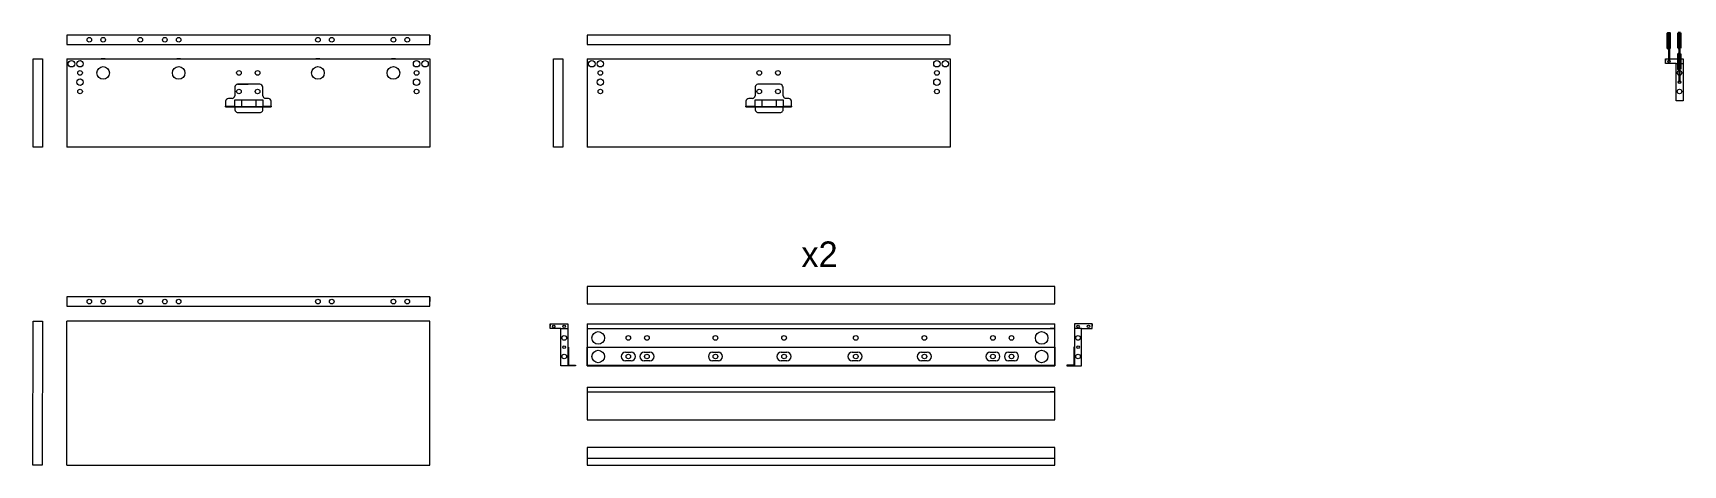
# Model space of a CAD drawing. Header units: inches. Extents: x 213 to 1676, y 188 to 1065.
# Drawn here: x 213 to 922, y 212 to 398 of the extents above; entities that cross this region are included whole.
import ezdxf

# ---------------------------------------------------------------- set-up
doc = ezdxf.new("R2010")
doc.units = ezdxf.units.IN
doc.header["$MEASUREMENT"] = 0
for name, color, linetype, lineweight in [('A-ANNO-DIMS', 3, 'Continuous', 9), ('A-WALL-FULL', 7, 'Continuous', 18), ('Arredi', 3, 'Continuous', 30), ('Dettagli', 210, 'Continuous', 5)]:
    doc.layers.add(name, color=color, linetype=linetype, lineweight=lineweight)

msp = doc.modelspace()

# ---------------------------------------------------------------- linework, layer by layer
at = {"layer": 'A-ANNO-DIMS'}
for p, q in [((383.64, 397.37), (227.64, 397.37)), ((227.64, 397.37), (227.64, 393.37)), ((227.64, 397.37), (227.64, 395.37)), ((227.64, 397.37), (227.64, 395.37)), ((383.64, 393.37), (383.64, 397.37)), ((383.64, 397.37), (383.64, 395.37)), ((607.23, 397.37), (451.23, 397.37)), ((451.23, 397.37), (451.23, 393.37)), ((607.23, 393.37), (607.23, 397.37)), ((227.64, 393.37), (383.64, 393.37)), ((451.23, 393.37), (607.23, 393.37)), ((213.17, 349.13), (213.17, 387.13)), ((213.17, 387.13), (217.17, 387.13)), ((217.17, 387.13), (217.17, 349.13)), ((227.64, 387.13), (227.64, 349.13)), ((227.64, 387.13), (383.64, 387.13)), ((383.64, 387.13), (383.64, 349.13)), ((436.76, 349.13), (436.76, 387.13)), ((436.76, 387.13), (440.76, 387.13)), ((440.76, 387.13), (440.76, 349.13)), ((451.23, 387.13), (607.23, 387.13)), ((451.23, 387.13), (451.23, 349.13)), ((607.23, 387.13), (607.23, 349.13)), ((914.66, 385.13), (914.66, 387.13)), ((914.66, 387.13), (922.16, 387.13)), ((914.66, 387.13), (914.66, 386.13)), ((919.16, 385.13), (914.66, 385.13)), ((919.16, 369.13), (919.16, 385.13)), ((919.16, 385.13), (922.16, 385.13)), ((922.16, 387.13), (922.16, 369.13)), ((922.16, 387.13), (922.16, 386.13)), ((922.16, 369.13), (919.16, 369.13)), ((922.16, 369.13), (920.66, 369.13)), ((217.17, 349.13), (213.17, 349.13)), ((383.64, 349.13), (227.64, 349.13)), ((440.76, 349.13), (436.76, 349.13)), ((607.23, 349.13), (451.23, 349.13)), ((383.64, 284.69), (227.64, 284.69)), ((227.64, 284.69), (227.64, 280.69)), ((227.64, 284.69), (227.64, 282.69)), ((227.64, 284.69), (227.64, 282.69)), ((383.64, 280.69), (383.64, 284.69)), ((383.64, 284.69), (383.64, 282.69)), ((451.23, 289.24), (451.23, 281.74)), ((652.23, 289.24), (451.23, 289.24)), ((652.23, 286.24), (652.23, 289.24)), ((652.23, 281.74), (652.23, 286.24)), ((227.64, 280.69), (383.64, 280.69)), ((451.23, 281.74), (652.23, 281.74)), ((213.12, 212.33), (213.17, 274.33)), ((213.17, 274.33), (217.17, 274.33)), ((217.17, 274.33), (217.05, 212.33)), ((227.64, 212.33), (227.64, 274.33)), ((383.64, 274.33), (227.64, 274.33)), ((383.64, 212.33), (383.64, 274.33)), ((435.4, 271.05), (435.4, 273.05)), ((435.4, 273.05), (442.9, 273.05)), ((435.4, 273.05), (435.4, 272.05)), ((439.9, 271.05), (435.4, 271.05)), ((439.9, 255.05), (439.9, 271.05)), ((439.9, 271.05), (442.9, 271.05)), ((442.9, 273.05), (442.9, 255.05)), ((442.9, 273.05), (442.9, 272.05)), ((451.23, 273.05), (652.23, 273.05)), ((451.23, 273.05), (451.23, 255.05)), ((451.23, 273.05), (451.23, 271.05)), ((451.23, 273.05), (551.28, 273.05)), ((451.23, 271.05), (652.23, 271.05)), ((451.23, 271.05), (451.23, 263.05)), ((652.23, 271.05), (650.23, 271.05)), ((652.23, 255.05), (652.23, 273.05)), ((660.72, 273.05), (660.72, 255.05)), ((668.22, 273.05), (660.72, 273.05)), ((660.72, 273.05), (660.72, 272.05)), ((663.72, 271.05), (660.72, 271.05)), ((663.72, 255.05), (663.72, 271.05)), ((663.72, 271.05), (668.22, 271.05)), ((668.22, 271.05), (668.22, 273.05)), ((668.22, 273.05), (668.22, 272.05)), ((442.9, 255.05), (439.9, 255.05)), ((442.9, 255.05), (441.4, 255.05)), ((451.23, 255.05), (652.23, 255.05)), ((660.72, 255.05), (663.72, 255.05)), ((660.72, 255.05), (662.22, 255.05)), ((451.23, 245.82), (652.23, 245.82)), ((451.23, 245.82), (451.23, 231.82)), ((451.23, 245.82), (451.23, 243.82)), ((451.23, 243.82), (652.23, 243.82)), ((652.23, 243.82), (650.23, 243.82)), ((652.23, 231.82), (652.23, 245.82)), ((451.23, 231.82), (652.23, 231.82)), ((451.23, 219.83), (451.23, 212.33)), ((652.23, 219.83), (451.23, 219.83)), ((652.23, 212.33), (652.23, 219.83)), ((451.23, 215.33), (652.23, 215.33)), ((217.12, 212.33), (213.12, 212.33)), ((227.64, 212.33), (383.64, 212.33)), ((451.23, 212.33), (652.23, 212.33))]:
    msp.add_line(p, q, dxfattribs=at)
for centre, radius in [((237.33, 395.37), 1), ((243.27, 395.37), 1), ((259.22, 395.37), 1), ((269.78, 395.37), 1), ((275.72, 395.37), 1), ((335.56, 395.37), 1), ((341.5, 395.37), 1), ((368.01, 395.37), 1), ((373.95, 395.37), 1), ((229.67, 385.04), 1.37), ((233.33, 385.04), 1.37), ((243.27, 381.13), 2.71), ((275.72, 381.13), 2.71), ((335.56, 381.13), 2.71), ((368.01, 381.13), 2.71), ((377.95, 385.04), 1.37), ((381.61, 385.04), 1.37), ((453.26, 385.04), 1.37), ((456.92, 385.04), 1.37), ((601.54, 385.04), 1.37), ((605.19, 385.04), 1.37), ((916.16, 386.13), 0.55), ((920.66, 386.13), 0.55), ((233.33, 377.13), 1.37), ((233.33, 381.13), 1), ((301.64, 381.13), 1), ((309.64, 381.13), 1), ((377.95, 377.13), 1.37), ((377.95, 381.13), 1), ((456.92, 377.13), 1.37), ((456.92, 381.13), 1), ((525.23, 381.13), 1), ((533.23, 381.13), 1), ((601.54, 377.13), 1.37), ((601.54, 381.13), 1), ((920.66, 381.13), 1), ((920.66, 377.13), 0.55), ((233.33, 373.13), 1), ((301.64, 373.13), 1), ((309.64, 373.13), 1), ((377.95, 373.13), 1), ((456.92, 373.13), 1), ((525.23, 373.13), 1), ((533.23, 373.13), 1), ((601.54, 373.13), 1), ((920.66, 373.13), 1), ((237.33, 282.69), 1), ((243.27, 282.69), 1), ((259.22, 282.69), 1), ((269.78, 282.69), 1), ((275.72, 282.69), 1), ((335.56, 282.69), 1), ((341.5, 282.69), 1), ((368.01, 282.69), 1), ((373.95, 282.69), 1), ((436.9, 272.05), 0.55), ((441.4, 272.05), 0.55), ((456, 267.05), 2.71), ((646.56, 267.05), 2.71), ((662.22, 272.05), 0.55), ((666.72, 272.05), 0.55), ((441.4, 267.05), 1), ((441.4, 263.05), 0.55), ((468.95, 267.05), 1), ((476.95, 267.05), 1), ((506.39, 267.05), 1), ((535.86, 267.05), 1), ((566.7, 267.05), 1), ((596.16, 267.05), 1), ((625.6, 267.05), 1), ((633.6, 267.05), 1), ((662.22, 267.05), 1), ((662.22, 263.05), 0.55), ((441.4, 259.05), 1), ((456, 259.05), 2.71), ((468.95, 259.05), 1), ((476.95, 259.05), 1), ((506.39, 259.05), 1), ((535.86, 259.05), 1), ((566.7, 259.05), 1), ((596.16, 259.05), 1), ((625.6, 259.05), 1), ((633.6, 259.05), 1), ((646.56, 259.05), 2.71), ((662.22, 259.05), 1)]:
    msp.add_circle(centre, radius, dxfattribs=at)
at = {"layer": 'A-WALL-FULL'}
for p, q in [((236.74, 387.13), (237.33, 387.13)), ((244.1, 387.13), (242.44, 387.13)), ((242.44, 387.13), (243.27, 387.13)), ((258.64, 387.13), (259.22, 387.13)), ((269.19, 387.13), (269.78, 387.13)), ((276.55, 387.13), (274.89, 387.13)), ((274.89, 387.13), (275.72, 387.13)), ((336.39, 387.13), (334.73, 387.13)), ((334.73, 387.13), (335.56, 387.13)), ((340.91, 387.13), (341.5, 387.13)), ((368.84, 387.13), (367.18, 387.13)), ((367.18, 387.13), (368.01, 387.13)), ((373.36, 387.13), (373.95, 387.13)), ((301.04, 376.27), (305.64, 376.27))]:
    msp.add_line(p, q, dxfattribs=at)
at = {"layer": 'Arredi', "color": 0}
for p, q in [((915.55, 398.27), (915.55, 391.68)), ((915.76, 398.27), (915.76, 391.68)), ((915.94, 398.27), (915.94, 391.68)), ((916.11, 398.27), (916.11, 391.68)), ((916.29, 398.27), (916.29, 391.68)), ((916.52, 398.27), (916.52, 391.68)), ((921.02, 398.32), (920.05, 398.32)), ((920.05, 398.32), (920.05, 391.74)), ((920.05, 398.32), (920.05, 391.74)), ((920.26, 398.32), (920.26, 391.74)), ((920.44, 398.32), (920.44, 391.74)), ((920.61, 398.32), (920.61, 391.74)), ((920.79, 398.32), (920.79, 391.74)), ((921.02, 391.74), (921.02, 398.32)), ((921.02, 398.32), (921.02, 391.74)), ((916.16, 391.6), (916.16, 386.13)), ((920.05, 391.74), (921.02, 391.74)), ((920.66, 391.74), (920.66, 386.13)), ((920.05, 389.27), (920.05, 382.68)), ((920.26, 389.27), (920.26, 382.68)), ((920.44, 389.27), (920.44, 382.68)), ((920.61, 389.27), (920.61, 382.68)), ((920.79, 389.27), (920.79, 382.68)), ((921.02, 389.27), (921.02, 382.68)), ((920.66, 382.6), (920.66, 377.13))]:
    msp.add_line(p, q, dxfattribs=at)
for points in [[(916.52, 391.68), (916.52, 398.27), (915.55, 398.27), (915.55, 391.68)], [(921.02, 382.68), (921.02, 389.27), (920.05, 389.27), (920.05, 382.68)]]:
    msp.add_lwpolyline(points, close=True, dxfattribs=at)
at = {"layer": 'Dettagli', "color": 0}
for p, q in [((442.9, 263.05), (443.2, 263.05)), ((443.2, 263.05), (443.2, 255.35)), ((451.23, 255.05), (451.23, 263.05)), ((451.23, 263.05), (652.23, 263.05)), ((652.23, 263.05), (652.23, 255.05)), ((660.72, 263.05), (660.42, 263.05)), ((660.42, 263.05), (660.42, 255.35)), ((443.2, 255.35), (446.2, 255.35)), ((446.2, 255.35), (446.2, 255.05)), ((451.23, 255.05), (451.23, 255.35)), ((451.23, 255.35), (652.23, 255.35)), ((467.7, 260.85), (470.2, 260.85)), ((470.2, 257.25), (467.7, 257.25)), ((475.7, 260.85), (478.2, 260.85)), ((478.2, 257.25), (475.7, 257.25)), ((505.14, 260.85), (507.64, 260.85)), ((507.64, 257.25), (505.14, 257.25)), ((534.61, 260.85), (537.11, 260.85)), ((537.11, 257.25), (534.61, 257.25)), ((565.12, 260.85), (567.62, 260.85)), ((567.62, 257.25), (565.12, 257.25)), ((594.91, 260.85), (597.41, 260.85)), ((597.41, 257.25), (594.91, 257.25)), ((624.35, 260.85), (626.85, 260.85)), ((626.85, 257.25), (624.35, 257.25)), ((632.35, 260.85), (634.85, 260.85)), ((634.85, 257.25), (632.35, 257.25)), ((660.42, 255.35), (657.42, 255.35)), ((657.42, 255.35), (657.42, 255.05)), ((446.2, 255.05), (442.9, 255.05)), ((652.23, 255.05), (451.23, 255.05)), ((657.42, 255.05), (660.72, 255.05))]:
    msp.add_line(p, q, dxfattribs=at)
for points in [[(310.63, 376.27), (301.04, 376.27)], [(534.21, 376.27), (524.63, 376.27)], [(295.8, 368.95), (295.8, 366.47), (315.51, 366.47), (315.51, 369.09)], [(298.77, 370.14), (297.11, 370.14)], [(299.85, 375.1), (299.85, 371.21)], [(311.85, 371.24), (311.85, 375.01)], [(314.39, 370.14), (312.8, 370.14)], [(519.39, 368.95), (519.39, 366.47), (539.1, 366.47), (539.1, 369.09)], [(522.36, 370.14), (520.69, 370.14)], [(523.43, 375.1), (523.43, 371.21)], [(535.43, 371.24), (535.43, 375.01)], [(537.97, 370.14), (536.38, 370.14)], [(299.85, 366.47), (299.85, 365.17)], [(300.87, 364.06), (310.88, 364.06)], [(311.85, 365.01), (311.85, 366.47)], [(523.43, 366.47), (523.43, 365.17)], [(524.46, 364.06), (534.47, 364.06)], [(535.43, 365.01), (535.43, 366.47)]]:
    msp.add_lwpolyline(points, dxfattribs=at)
for points in [[(299.85, 366.47), (299.85, 369.57), (311.85, 369.57), (311.85, 366.47)], [(299.85, 366.47), (299.85, 369.57), (302.7, 369.57), (302.7, 366.47)], [(309, 366.43), (309, 369.53), (311.85, 369.53), (311.85, 366.43)], [(523.43, 366.47), (523.43, 369.57), (535.43, 369.57), (535.43, 366.47)], [(523.43, 366.47), (523.43, 369.57), (526.28, 369.57), (526.28, 366.47)], [(532.58, 366.43), (532.58, 369.53), (535.43, 369.53), (535.43, 366.43)], [(295.8, 366.47), (295.8, 366.82), (299.85, 366.82), (299.85, 366.47)], [(311.83, 366.47), (311.83, 366.82), (315.51, 366.82), (315.51, 366.47)], [(519.39, 366.47), (519.39, 366.82), (523.43, 366.82), (523.43, 366.47)], [(535.42, 366.47), (535.42, 366.82), (539.1, 366.82), (539.1, 366.47)]]:
    msp.add_lwpolyline(points, close=True, dxfattribs=at)
for centre, radius, start, end in [((301.57, 374.54), 1.81, 106.89619, 162.0588), ((310.1, 374.54), 1.81, 14.95075, 73.10381), ((525.15, 374.54), 1.81, 106.89619, 162.0588), ((533.69, 374.54), 1.81, 14.95075, 73.10381), ((297.51, 368.38), 1.81, 103.00652, 161.68404), ((298.15, 371.83), 1.81, 290.18787, 339.92015), ((313.57, 371.77), 1.81, 197.37709, 244.57427), ((313.57, 371.77), 1.81, 295.12929, 295.81885), ((313.84, 368.42), 1.81, 21.84507, 73.18794), ((521.1, 368.38), 1.81, 103.00652, 161.68404), ((521.74, 371.83), 1.81, 290.18787, 339.92015), ((537.16, 371.77), 1.81, 197.37709, 244.57427), ((537.16, 371.77), 1.81, 295.12929, 295.81885), ((537.42, 368.42), 1.81, 21.84507, 73.18794), ((301.57, 365.72), 1.81, 197.9412, 247.37201), ((310.19, 365.72), 1.81, 292.62799, 336.89904), ((310.19, 365.72), 1.81, 23.10096, 24.46483), ((525.15, 365.72), 1.81, 197.9412, 247.37201), ((533.77, 365.72), 1.81, 292.62799, 336.89904), ((533.77, 365.72), 1.81, 23.10096, 24.46483), ((467.7, 259.05), 1.8, 90, 270), ((470.2, 259.05), 1.8, 270, 90), ((470.2, 259.05), 1.8, 270, 90), ((475.7, 259.05), 1.8, 90, 270), ((478.2, 259.05), 1.8, 270, 90), ((478.2, 259.05), 1.8, 270, 90), ((505.14, 259.05), 1.8, 90, 270), ((507.64, 259.05), 1.8, 270, 90), ((507.64, 259.05), 1.8, 270, 90), ((534.61, 259.05), 1.8, 90, 270), ((537.11, 259.05), 1.8, 270, 90), ((537.11, 259.05), 1.8, 270, 90), ((565.12, 259.05), 1.8, 90, 270), ((567.62, 259.05), 1.8, 270, 90), ((567.62, 259.05), 1.8, 270, 90), ((594.91, 259.05), 1.8, 90, 270), ((597.41, 259.05), 1.8, 270, 90), ((597.41, 259.05), 1.8, 270, 90), ((624.35, 259.05), 1.8, 90, 270), ((626.85, 259.05), 1.8, 270, 90), ((626.85, 259.05), 1.8, 270, 90), ((632.35, 259.05), 1.8, 90, 270), ((634.85, 259.05), 1.8, 270, 90), ((634.85, 259.05), 1.8, 270, 90)]:
    msp.add_arc(centre, radius, start, end, dxfattribs=at)

# ---------------------------------------------------------------- texts
at = {"layer": 'A-ANNO-DIMS', "insert": (543.31, 308.57), "char_height": 11.049, "attachment_point": 1}
msp.add_mtext_dynamic_manual_height_columns('x2', width=20.2137, gutter_width=1, heights=[0], dxfattribs=at)

doc.saveas('drawing.dxf')
